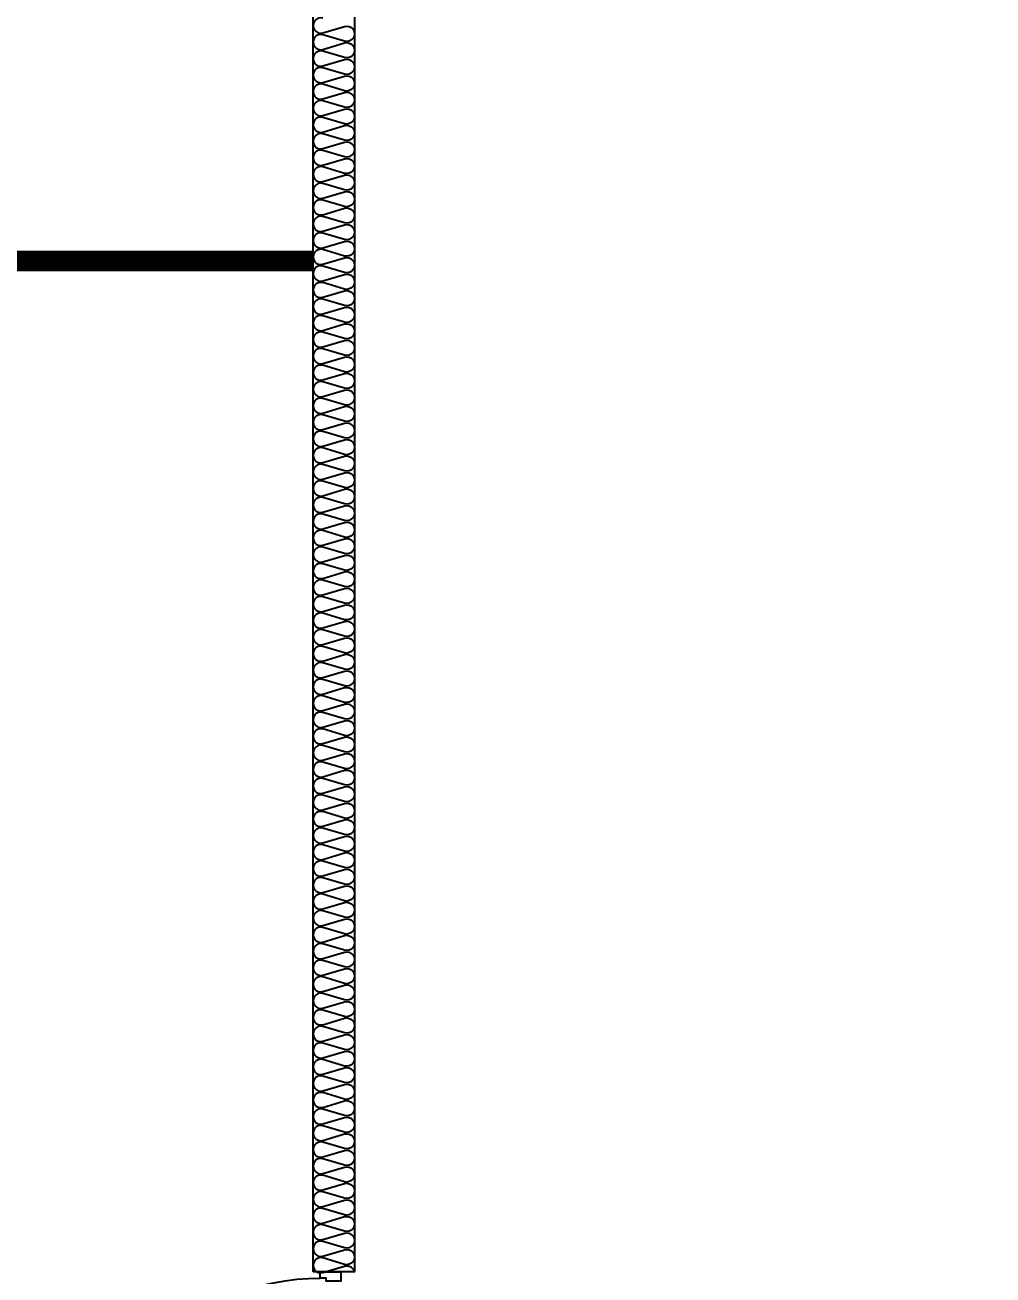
# Model space of a CAD drawing. Header units: millimetres. Extents: x 9 to 147, y 4 to 115.
# Drawn here: x 90.31 to 94.99, y 76.44 to 82.49 of the extents above; entities that cross this region are included whole.
import ezdxf

# ---------------------------------------------------------------- set-up
doc = ezdxf.new("R2010")
doc.units = ezdxf.units.MM
doc.header["$LTSCALE"] = 200
doc.layers.get('DEFPOINTS').update_dxf_attribs({"color": 137})
for name, color, linetype in [('XR-PLAN$0$AA-WAXM-DRYWALL', 252, 'Continuous'), ('XR-PLAN$0$DOOR-OPEN', 252, 'Continuous'), ('XR-PLAN$0$ETC', 252, 'Continuous'), ('XR-PLAN$0$HAT-INS', 252, 'Continuous')]:
    doc.layers.add(name, color=color, linetype=linetype)
doc.styles.add('XR-PLAN$0$스타일1', font='MALGUN_0.TTF')

# ---------------------------------------------------------------- blocks, each defined once
blk = doc.blocks.new('XR-PLAN$0$DH-1.2X2.4')
at = {"layer": 'XR-PLAN$0$AA-WAXM-DRYWALL'}
blk.add_line((30, -100), (30, -1240), dxfattribs=at)
for points in [[(0, 0), (45, 0), (45, 0), (45, 0), (45, -70), (30, -70), (30, -100), (0, -100), (0, 0)], [(1200, 0), (1155, 0), (1155, 0), (1155, 0), (1155, -70), (1170, -70), (1170, -100), (1200, -100), (1200, 0)], [(30, -100), (65, -100), (65, -1240), (30, -1240)]]:
    blk.add_lwpolyline(points, dxfattribs=at)
at = {"layer": 'XR-PLAN$0$DOOR-OPEN'}
blk.add_arc((30, -100), 1140, 270, 0, dxfattribs=at)
at = {"layer": 'DEFPOINTS', "style": 'XR-PLAN$0$스타일1'}
blk.add_text('1.2x2.4', height=150, rotation=270, dxfattribs=at).set_placement((108.2, -147.1))

msp = doc.modelspace()

# ---------------------------------------------------------------- linework, layer by layer
at = {"layer": 'XR-PLAN$0$ETC'}
msp.add_lwpolyline([(91.7, 76.4583), (91.7, 85.0503), (111.9, 85.0503), (111.9, 73.8503), (91.7, 73.8503), (91.7, 75.2583), (91.9, 75.2583), (91.9, 74.0503), (111.7, 74.0503), (111.7, 84.8503), (91.9, 84.8503), (91.9, 76.4583)], close=True, dxfattribs=at)
msp.add_lwpolyline([(91.7475, 82.5258, 1.337394), (91.7475, 82.4548), (91.8525, 82.4858, -1.337394), (91.8525, 82.4148), (91.7475, 82.4458, 1.337394), (91.7475, 82.3748), (91.8525, 82.4058, -1.337394), (91.8525, 82.3348), (91.7475, 82.3658, 1.337394), (91.7475, 82.2948), (91.8525, 82.3258, -1.337394), (91.8525, 82.2548), (91.7475, 82.2858, 1.337394), (91.7475, 82.2148), (91.8525, 82.2458, -1.337394), (91.8525, 82.1748), (91.7475, 82.2058, 1.337394), (91.7475, 82.1348), (91.8525, 82.1658, -1.337394), (91.8525, 82.0948), (91.7475, 82.1258, 1.337394), (91.7475, 82.0548), (91.8525, 82.0858, -1.337394), (91.8525, 82.0148), (91.7475, 82.0458, 1.337394), (91.7475, 81.9748), (91.8525, 82.0058, -1.337394), (91.8525, 81.9348), (91.7475, 81.9658, 1.337394), (91.7475, 81.8948), (91.8525, 81.9258, -1.337394), (91.8525, 81.8548), (91.7475, 81.8858, 1.337394), (91.7475, 81.8148), (91.8525, 81.8458, -1.337394), (91.8525, 81.7748), (91.7475, 81.8058, 1.337394), (91.7475, 81.7348), (91.8525, 81.7658, -1.337394), (91.8525, 81.6948), (91.7475, 81.7258, 1.337394), (91.7475, 81.6548), (91.8525, 81.6858, -1.337394), (91.8525, 81.6148), (91.7475, 81.6458, 1.337394), (91.7475, 81.5748), (91.8525, 81.6058, -1.337394), (91.8525, 81.5348), (91.7475, 81.5658, 1.337394), (91.7475, 81.4948), (91.8525, 81.5258, -1.337394), (91.8525, 81.4548), (91.7475, 81.4858, 1.337394), (91.7475, 81.4148), (91.8525, 81.4458, -1.337394), (91.8525, 81.3748), (91.7475, 81.4058, 1.337394), (91.7475, 81.3348), (91.8525, 81.3658, -1.337394), (91.8525, 81.2948), (91.7475, 81.3258, 1.337394), (91.7475, 81.2548), (91.8525, 81.2858, -1.337394), (91.8525, 81.2148), (91.7475, 81.2458, 1.337394), (91.7475, 81.1748), (91.8525, 81.2058, -1.337394), (91.8525, 81.1348), (91.7475, 81.1658, 1.337394), (91.7475, 81.0948), (91.8525, 81.1258, -1.337394), (91.8525, 81.0548), (91.7475, 81.0858, 1.337394), (91.7475, 81.0148), (91.8525, 81.0458, -1.337394), (91.8525, 80.9748), (91.7475, 81.0058, 1.337394), (91.7475, 80.9348), (91.8525, 80.9658, -1.337394), (91.8525, 80.8948), (91.7475, 80.9258, 1.337394), (91.7475, 80.8548), (91.8525, 80.8858, -1.337394), (91.8525, 80.8148), (91.7475, 80.8458, 1.337394), (91.7475, 80.7748), (91.8525, 80.8058, -1.337394), (91.8525, 80.7348), (91.7475, 80.7658, 1.337394), (91.7475, 80.6948), (91.8525, 80.7258, -1.337394), (91.8525, 80.6548), (91.7475, 80.6858, 1.337394), (91.7475, 80.6148), (91.8525, 80.6458, -1.337394), (91.8525, 80.5748), (91.7475, 80.6058, 1.337394), (91.7475, 80.5348), (91.8525, 80.5658, -1.337394), (91.8525, 80.4948), (91.7475, 80.5258, 1.337394), (91.7475, 80.4548), (91.8525, 80.4858, -1.337394), (91.8525, 80.4148), (91.7475, 80.4458, 1.337394), (91.7475, 80.3748), (91.8525, 80.4058, -1.337394), (91.8525, 80.3348), (91.7475, 80.3658, 1.337394), (91.7475, 80.2948), (91.8525, 80.3258, -1.337394), (91.8525, 80.2548), (91.7475, 80.2858, 1.337394), (91.7475, 80.2148), (91.8525, 80.2458, -1.337394), (91.8525, 80.1748), (91.7475, 80.2058, 1.337394), (91.7475, 80.1348), (91.8525, 80.1658, -1.337394), (91.8525, 80.0948), (91.7475, 80.1258, 1.337394), (91.7475, 80.0548), (91.8525, 80.0858, -1.337394), (91.8525, 80.0148), (91.7475, 80.0458, 1.337394), (91.7475, 79.9748), (91.8525, 80.0058, -1.337394), (91.8525, 79.9348), (91.7475, 79.9658, 1.337394), (91.7475, 79.8948), (91.8525, 79.9258, -1.337394), (91.8525, 79.8548), (91.7475, 79.8858, 1.337394), (91.7475, 79.8148), (91.8525, 79.8458, -1.337394), (91.8525, 79.7748), (91.7475, 79.8058, 1.337394), (91.7475, 79.7348), (91.8525, 79.7658, -1.337394), (91.8525, 79.6948), (91.7475, 79.7258, 1.337394), (91.7475, 79.6548), (91.8525, 79.6858, -1.337394), (91.8525, 79.6148), (91.7475, 79.6458, 1.337394), (91.7475, 79.5748), (91.8525, 79.6058, -1.337394), (91.8525, 79.5348), (91.7475, 79.5658, 1.337394), (91.7475, 79.4948), (91.8525, 79.5258, -1.337394), (91.8525, 79.4548), (91.7475, 79.4858, 1.337394), (91.7475, 79.4148), (91.8525, 79.4458, -1.337394), (91.8525, 79.3748), (91.7475, 79.4058, 1.337394), (91.7475, 79.3348), (91.8525, 79.3658, -1.337394), (91.8525, 79.2948), (91.7475, 79.3258, 1.337394), (91.7475, 79.2548), (91.8525, 79.2858, -1.337394), (91.8525, 79.2148), (91.7475, 79.2458, 1.337394), (91.7475, 79.1748), (91.8525, 79.2058, -1.337394), (91.8525, 79.1348), (91.7475, 79.1658, 1.337394), (91.7475, 79.0948), (91.8525, 79.1258, -1.337394), (91.8525, 79.0548), (91.7475, 79.0858, 1.337394), (91.7475, 79.0148), (91.8525, 79.0458, -1.337394), (91.8525, 78.9748), (91.7475, 79.0058, 1.337394), (91.7475, 78.9348), (91.8525, 78.9658, -1.337394), (91.8525, 78.8948), (91.7475, 78.9258, 1.337394), (91.7475, 78.8548), (91.8525, 78.8858, -1.337394), (91.8525, 78.8148), (91.7475, 78.8458, 1.337394), (91.7475, 78.7748), (91.8525, 78.8058, -1.337394), (91.8525, 78.7348), (91.7475, 78.7658, 1.337394), (91.7475, 78.6948), (91.8525, 78.7258, -1.337394), (91.8525, 78.6548), (91.7475, 78.6858, 1.337394), (91.7475, 78.6148), (91.8525, 78.6458, -1.337394), (91.8525, 78.5748), (91.7475, 78.6058, 1.337394), (91.7475, 78.5348), (91.8525, 78.5658, -1.337394), (91.8525, 78.4948), (91.7475, 78.5258, 1.337394), (91.7475, 78.4548), (91.8525, 78.4858, -1.337394), (91.8525, 78.4148), (91.7475, 78.4458, 1.337394), (91.7475, 78.3748), (91.8525, 78.4058, -1.337394), (91.8525, 78.3348), (91.7475, 78.3658, 1.337394), (91.7475, 78.2948), (91.8525, 78.3258, -1.337394), (91.8525, 78.2548), (91.7475, 78.2858, 1.337394), (91.7475, 78.2148), (91.8525, 78.2458, -1.337394), (91.8525, 78.1748), (91.7475, 78.2058, 1.337394), (91.7475, 78.1348), (91.8525, 78.1658, -1.337394), (91.8525, 78.0948), (91.7475, 78.1258, 1.337394), (91.7475, 78.0548), (91.8525, 78.0858, -1.337394), (91.8525, 78.0148), (91.7475, 78.0458, 1.337394), (91.7475, 77.9748), (91.8525, 78.0058, -1.337394), (91.8525, 77.9348), (91.7475, 77.9658, 1.337394), (91.7475, 77.8948), (91.8525, 77.9258, -1.337394), (91.8525, 77.8548), (91.7475, 77.8858, 1.337394), (91.7475, 77.8148), (91.8525, 77.8458, -1.337394), (91.8525, 77.7748), (91.7475, 77.8058, 1.337394), (91.7475, 77.7348), (91.8525, 77.7658, -1.337394), (91.8525, 77.6948), (91.7475, 77.7258, 1.337394), (91.7475, 77.6548), (91.8525, 77.6858, -1.337394), (91.8525, 77.6148), (91.7475, 77.6458, 1.337394), (91.7475, 77.5748), (91.8525, 77.6058, -1.337394), (91.8525, 77.5348), (91.7475, 77.5658, 1.337394), (91.7475, 77.4948), (91.8525, 77.5258, -1.337394), (91.8525, 77.4548), (91.7475, 77.4858, 1.337394), (91.7475, 77.4148), (91.8525, 77.4458, -1.337394), (91.8525, 77.3748), (91.7475, 77.4058, 1.337394), (91.7475, 77.3348), (91.8525, 77.3658, -1.337394), (91.8525, 77.2948), (91.7475, 77.3258, 1.337394), (91.7475, 77.2548), (91.8525, 77.2858, -1.337394), (91.8525, 77.2148), (91.7475, 77.2458, 1.337394), (91.7475, 77.1748), (91.8525, 77.2058, -1.337394), (91.8525, 77.1348), (91.7475, 77.1658, 1.337394), (91.7475, 77.0948), (91.8525, 77.1258, -1.337394), (91.8525, 77.0548), (91.7475, 77.0858, 1.337394), (91.7475, 77.0148), (91.8525, 77.0458, -1.337394), (91.8525, 76.9748), (91.7475, 77.0058, 1.337394), (91.7475, 76.9348), (91.8525, 76.9658, -1.337394), (91.8525, 76.8948), (91.7475, 76.9258, 1.337394), (91.7475, 76.8548), (91.8525, 76.8858, -1.337394), (91.8525, 76.8148), (91.7475, 76.8458, 1.337394), (91.7475, 76.7748), (91.8525, 76.8058, -1.337394), (91.8525, 76.7348), (91.7475, 76.7658, 1.337394), (91.7475, 76.6948), (91.8525, 76.7258, -1.337394), (91.8525, 76.6548), (91.7475, 76.6858, 1.337394), (91.7475, 76.6148), (91.8525, 76.6458, -1.337394), (91.8525, 76.5748), (91.7475, 76.6058, 1.337394), (91.7475, 76.5348), (91.8525, 76.5658, -1.337394), (91.8525, 76.4948), (91.7475, 76.5258, 1.337394), (91.7475, 76.4548), (91.8525, 76.4858, -0.43433), (91.8991, 76.4583, -0.43433)], format="xyb", dxfattribs=at)
at = {"layer": 'XR-PLAN$0$ETC', "const_width": 0.1}
msp.add_lwpolyline([(87.189, 81.35), (91.7, 81.35)], dxfattribs=at)

# ---------------------------------------------------------------- block references
at = {"layer": 'XR-PLAN$0$HAT-INS', "xscale": -0.001, "yscale": 0.001, "zscale": 0.001, "rotation": 270}
msp.add_blockref('XR-PLAN$0$DH-1.2X2.4', (91.8335, 75.2583), dxfattribs=at)

doc.saveas('drawing.dxf')
